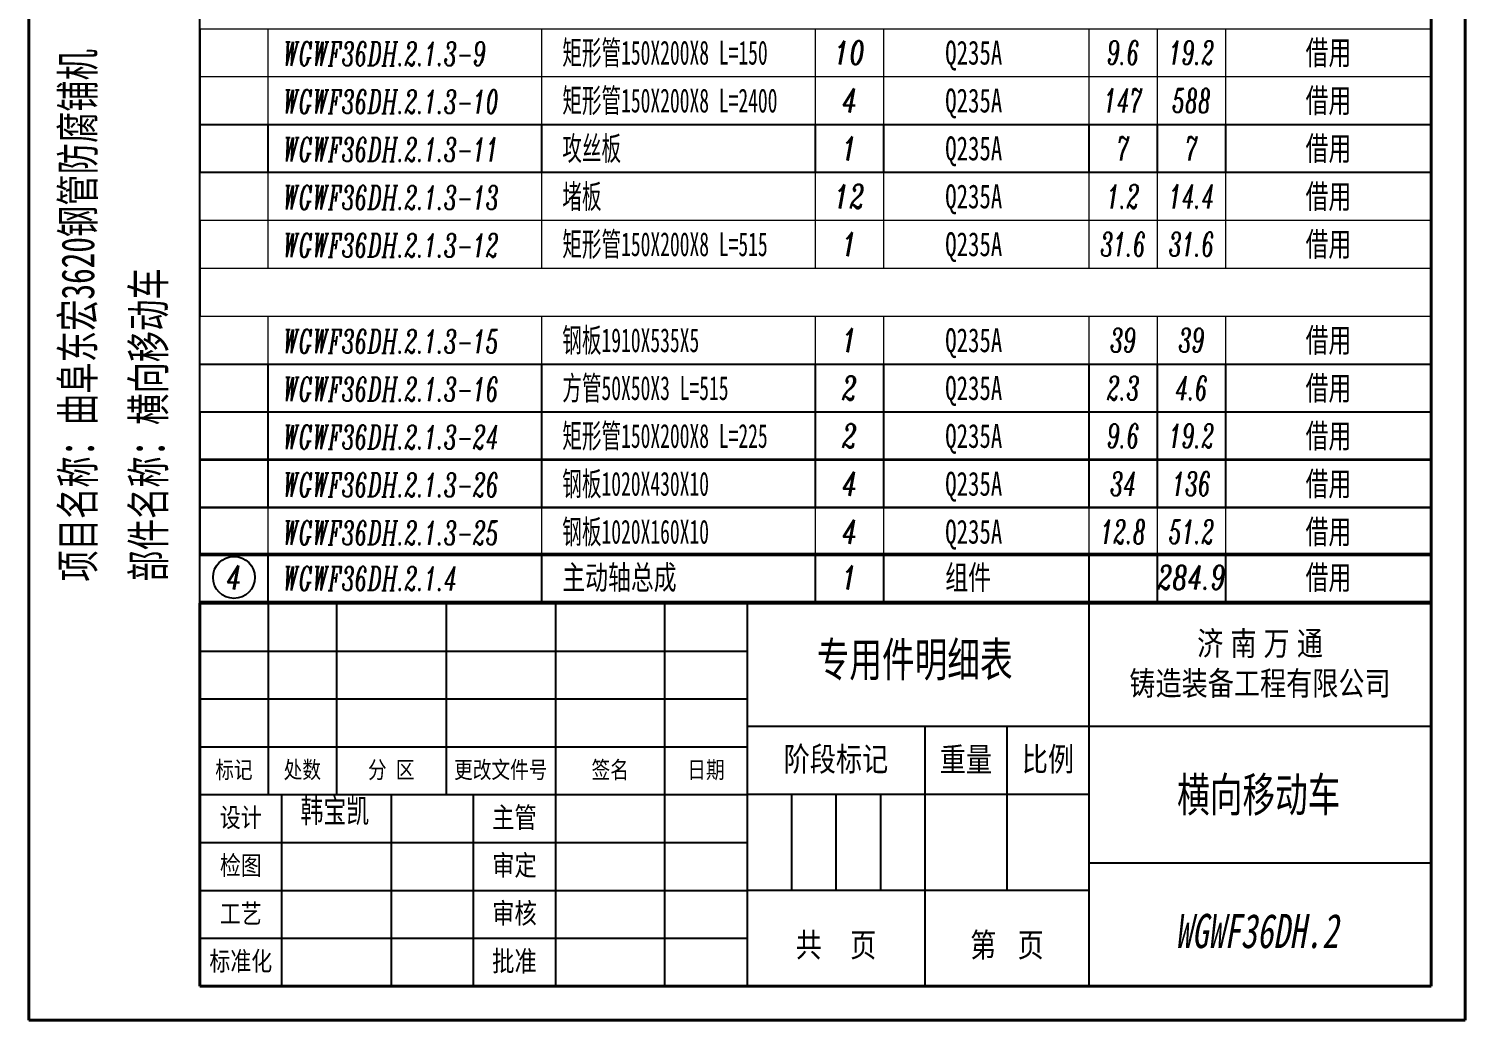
# Model space of a CAD drawing. Header units: millimetres. Extents: x 41246 to 169465, y -141938 to 36614.
# Drawn here: x 156849 to 162099, y -132359 to -128733 of the extents above; entities that cross this region are included whole.
import ezdxf
from ezdxf.enums import TextEntityAlignment as Align

# ---------------------------------------------------------------- set-up
doc = ezdxf.new("R2010")
doc.units = ezdxf.units.MM
for name, color, linetype, lineweight in [('$TD_AUDIT_GENERATED_(2C4)', 7, 'Continuous', 40), ('$TD_AUDIT_GENERATED_(6322E)', 1, 'Continuous', 13), ('S', 7, 'Continuous', 35)]:
    doc.layers.add(name, color=color, linetype=linetype, lineweight=lineweight)
for name, color, linetype in [('$TD_AUDIT_GENERATED_(2C5)', 4, 'Continuous'), ('$TD_AUDIT_GENERATED_(2C6)', 3, 'Continuous'), ('$TD_AUDIT_GENERATED_(800E)', 3, 'Continuous')]:
    doc.layers.add(name, color=color, linetype=linetype)
doc.styles.add('$TD_AUDIT_GENERATED_(2C7)', font='italic.shx', dxfattribs={"width": 0.7})
doc.styles.add('$TD_AUDIT_GENERATED_(2C8)', font='', dxfattribs={"width": 0.7})
doc.styles.get("Standard").update_dxf_attribs({"font": '', "width": 0.8})
doc.styles.get('$TD_AUDIT_GENERATED_(2C8)').set_extended_font_data('SimSun')
doc.styles.get('Standard').set_extended_font_data('SimSun')

# ---------------------------------------------------------------- blocks, each defined once
blk = doc.blocks.new('$TD_AUDIT_GENERATED_(27F)')
at = {"layer": '$TD_AUDIT_GENERATED_(2C4)'}
for p, q in [((0, 56), (-180, 56)), ((-180, 56), (-180, 0))]:
    blk.add_line(p, q, dxfattribs=at)
at = {"layer": '$TD_AUDIT_GENERATED_(2C5)'}
for p, q in [((-170, 56), (-170, 28)), ((-160, 56), (-160, 28)), ((-144, 56), (-144, 28)), ((-128, 56), (-128, 0)), ((-112, 0), (-112, 56)), ((-100, 56), (-100, 0)), ((-50, 0), (-50, 56)), ((-180, 49), (-100, 49)), ((-180, 42), (-100, 42)), ((-100, 38), (-50, 38)), ((-74, 38), (-74, 0)), ((-62, 38), (-62, 14)), ((-50, 38), (0, 38)), ((-180, 35), (-100, 35)), ((-180, 28), (-100, 28)), ((-168, 0), (-168, 28)), ((-152, 28), (-152, 0)), ((-140, 0), (-140, 28)), ((-50, 28), (-100, 28)), ((-93.5, 28), (-93.5, 14)), ((-87, 28), (-87, 14)), ((-80.5, 28), (-80.5, 14)), ((-180, 21), (-100, 21)), ((0, 18), (-50, 18)), ((-180, 14), (-100, 14)), ((-50, 14), (-100, 14)), ((-50, 0), (-50, 9)), ((-180, 7), (-100, 7))]:
    blk.add_line(p, q, dxfattribs=at)
at = {"layer": '$TD_AUDIT_GENERATED_(2C5)', "attachment_point": 5}
for s, insert, char_height, width in [('{\\f\uffbfﾬￌﾣﾤ_GB2312|b0|i0|c134|p49;\\M+5BCC3 \\M+5C4CF \\M+5CDF2 \\M+5CDA8\\P\\M+5D6FD\\M+5D4EC\\M+5D7B0\\M+5B1B8\\M+5B9A4\\M+5B3CC\\M+5D3D0\\M+5CFDE\\M+5B9AB\\M+5CBBE}', (-25, 47), 3.5, 50), ('{\\f\uffbfﾬￌﾣﾤ_GB2312|b0|i0|c134|p49;\\M+5BDD7\\M+5B6CE\\M+5B1EA\\M+5BCC7}', (-87, 33), 3.5, 26), ('{\\f\uffbfﾬￌﾣﾤ_GB2312|b0|i0|c134|p49;\\M+5D6D8\\M+5C1BF}', (-68, 33), 3.5, 12), ('\\M+5B1C8\\M+5C0FD', (-56, 33), 3.5, 12), ('{\\f\uffbfﾬￌﾣﾤ_GB2312|b0|i0|c134|p49;\\M+5B1EA\\M+5BCC7}', (-175, 31.5), 2.5, 15), ('\\M+5B4A6\\M+5CAFD', (-165, 31.5), 2.5, 15), ('\\M+5B7D6 \\M+5C7F8', (-152, 31.5), 2.5, 15), ('{\\f\uffbfﾬￌﾣﾤ_GB2312|b0|i0|c134|p49;\\M+5C7A9\\M+5C3FB}', (-120, 31.5), 2.5, 15), ('{\\f\uffbfﾬￌﾣﾤ_GB2312|b0|i0|c134|p49;\\M+5C8D5\\M+5C6DA}', (-106, 31.5), 2.5, 15), ('{\\f\uffbfﾬￌﾣﾤ_GB2312|b0|i0|c134|p49;\\M+5C9E8\\M+5BCC6}', (-174, 24.5), 2.8, 10), ('{\\f\uffbfﾬￌﾣﾤ_GB2312|b0|i0|c134|p49;\\M+5D6F7\\M+5B9DC}', (-134, 24.5), 3, 10), ('{\\f\uffbfﾬￌﾣﾤ_GB2312|b0|i0|c134|p49;\\M+5BCEC\\M+5CDBC}', (-174, 17.5), 2.8, 10), ('{\\f\uffbfﾬￌﾣﾤ_GB2312|b0|i0|c134|p49;\\M+5C9F3\\M+5B6A8}', (-134, 17.5), 3, 10), ('{\\f\uffbfﾬￌﾣﾤ_GB2312|b0|i0|c134|p49;\\M+5C9F3\\M+5BACB}', (-134, 10.5), 3, 10), ('{\\f\uffbfﾬￌﾣﾤ_GB2312|b0|i0|c134|p49;\\M+5B9A4\\M+5D2D5}', (-174, 10.5), 2.8, 10), ('{\\f\uffbfﾬￌﾣﾤ_GB2312|b0|i0|c134|p49;\\M+5B9B2    \\M+5D2B3}', (-87, 5.82), 3.5, 26), ('{\\f\uffbfﾬￌﾣﾤ_GB2312|b0|i0|c134|p49;\\M+5B5DA   \\M+5D2B3}', (-62, 5.82), 3.5, 24), ('{\\fￋￎￌﾣﾤ|b0|i0|c134|p2;\\M+5B1EA\\M+5D7BC\\M+5BBAF}', (-174, 3.5), 2.8, 10), ('{\\f\uffbfﾬￌﾣﾤ_GB2312|b0|i0|c134|p49;\\M+5C5FA\\M+5D7BC}', (-134, 3.5), 3, 10)]:
    blk.add_mtext(s, dxfattribs=dict(at, insert=insert, char_height=char_height, width=width))
at = {"layer": '$TD_AUDIT_GENERATED_(2C5)', "insert": (-136, 31.5), "char_height": 2.5, "width": 15, "attachment_point": 5, "line_spacing_factor": 0.8}
blk.add_mtext('{\\fￋￎￌﾣﾤ|b0|i0|c134|p2;\\M+5B8FC\\M+5B8C4\\M+5CEC4\\M+5BCFE\\M+5BAC5}', dxfattribs=at)
at = {"layer": '$TD_AUDIT_GENERATED_(2C5)', "width": 0.8, "flags": 8}
for tag, height, p in [('Q', 5, (-75.13, 47.19)), ('名称', 5, (-25.19, 28)), ('姓名', 3, (-159.93, 24.36)), ('DATA', 3, (-146.06, 24.09)), ('KG', 3.5, (-68.19, 21.34)), ('Y', 3.5, (-55.74, 20.78)), ('姓名', 3, (-159.93, 17.36)), ('DATA', 3, (-146.06, 17.09)), ('姓名', 3, (-119.93, 10.36)), ('DATA', 3, (-106.06, 10.09)), ('N', 7, (-25.47, 8.06)), ('Z', 3.5, (-87.28, 5.59)), ('X', 3.5, (-62.27, 5.8)), ('姓名', 3, (-119.93, 3.36)), ('DATA', 3, (-106.06, 3.09))]:
    blk.add_attdef(tag, text='', height=height, dxfattribs=at).set_placement(p, align=Align.MIDDLE_CENTER)
at = {"insert": (-165.27, 27.41), "char_height": 3.5, "width": 10.6759, "attachment_point": 1, "style": '$TD_AUDIT_GENERATED_(2C8)'}
blk.add_mtext('\\M+5BAAB\\M+5B1A6\\M+5BFAD', dxfattribs=at)
blk = doc.blocks.new('$TD_AUDIT_GENERATED_(327E7)')
for p, q in [((0, 7), (180, 7)), ((0, 0), (0, 7)), ((10, 0), (10, 7)), ((50, 0), (50, 7)), ((90, 0), (90, 7)), ((100, 0), (100, 7)), ((130, 0), (130, 7)), ((140, 0), (140, 7)), ((150, 0), (150, 7)), ((180, 0), (180, 7)), ((0, 0), (180, 0))]:
    blk.add_line(p, q)
at = {"width": 0.7, "flags": 8}
for tag, style, p in [('1', '$TD_AUDIT_GENERATED_(2C7)', (5, 3.5)), ('4', '$TD_AUDIT_GENERATED_(2C7)', (95, 3.5)), ('6', '$TD_AUDIT_GENERATED_(2C7)', (135, 3.5)), ('7', '$TD_AUDIT_GENERATED_(2C7)', (145, 3.5)), ('8', '$TD_AUDIT_GENERATED_(2C8)', (165, 3.5))]:
    blk.add_attdef(tag, text='', height=3.5, dxfattribs=dict(at, style=style)).set_placement(p, align=Align.MIDDLE_CENTER)
at = {"color": 141, "flags": 8}
for tag, style, width, p in [('2', '$TD_AUDIT_GENERATED_(2C7)', 0.6, (13, 3.5)), ('3', '$TD_AUDIT_GENERATED_(2C8)', 0.7, (53, 3.5)), ('5', '$TD_AUDIT_GENERATED_(2C7)', 0.7, (103, 3.5))]:
    blk.add_attdef(tag, text='', height=3.5, dxfattribs=dict(at, style=style, width=width)).set_placement(p, align=Align.MIDDLE_LEFT)

msp = doc.modelspace()

# ---------------------------------------------------------------- linework, layer by layer
at = {"layer": '$TD_AUDIT_GENERATED_(2C4)'}
for p, q in [((156848.7, -124933.8), (156848.7, -132358.8)), ((162098.7, -124933.8), (162098.7, -132358.8)), ((162098.7, -124933.8), (162098.7, -132358.8)), ((162098.7, -124933.8), (162098.7, -132358.8)), ((161973.7, -125158.8), (161973.7, -132233.8)), ((161973.7, -132233.8), (157473.7, -132233.8)), ((162098.7, -132358.8), (156848.7, -132358.8))]:
    msp.add_line(p, q, dxfattribs=at)
at = {"layer": '$TD_AUDIT_GENERATED_(2C5)'}
for p, q in [((157473.7, -128733.8), (157473.7, -129258.8)), ((157473.7, -128733.8), (157473.7, -129258.8)), ((157473.7, -129433.8), (157473.7, -129783.8)), ((157473.7, -129433.8), (157473.7, -129783.8)), ((157473.6, -130133.8), (157473.6, -130658.8)), ((157473.6, -130133.8), (157473.6, -130658.8))]:
    msp.add_line(p, q, dxfattribs=at)
at = {"layer": '$TD_AUDIT_GENERATED_(2C6)'}
for p, q in [((157473.7, -130833.8), (157473.7, -125408.8)), ((161973.6, -130658.8), (161973.6, -130133.8))]:
    msp.add_line(p, q, dxfattribs=at)
at = {"layer": '$TD_AUDIT_GENERATED_(800E)'}
msp.add_circle((157598.7, -130739.5), 76.6, dxfattribs=at)
at = {"layer": 'S'}
msp.add_line((161973.6, -128733.8), (161973.6, -129783.8), dxfattribs=at)

# ---------------------------------------------------------------- block references
at = {"layer": '$TD_AUDIT_GENERATED_(2C5)', "xscale": 25, "yscale": 25, "zscale": 25}
for p in [(157473.7, -130134.2), (157473.7, -130309.2), (157473.7, -130482.4), (157473.7, -130827.7), (157473.7, -130827.7), (157473.7, -130833.5), (157473.7, -130833.5)]:
    msp.add_blockref('$TD_AUDIT_GENERATED_(327E7)', p, dxfattribs=at)
at = {"layer": '$TD_AUDIT_GENERATED_(2C6)'}
ref = msp.add_blockref('$TD_AUDIT_GENERATED_(27F)', (161973.7, -132233.8), dxfattribs=dict(at, xscale=25, yscale=25, zscale=25))
ref.add_attrib('名称', '横向移动车', dxfattribs={"layer": '$TD_AUDIT_GENERATED_(2C5)', "height": 125, "style": '$TD_AUDIT_GENERATED_(2C8)', "oblique": 0.1745, "width": 0.7, "flags": 8}).set_placement((161343.8, -131533.8), align=Align.MIDDLE_CENTER)
ref.add_attrib('N', 'WGWF36DH.2', dxfattribs={"layer": '$TD_AUDIT_GENERATED_(2C5)', "height": 125, "style": '$TD_AUDIT_GENERATED_(2C8)', "oblique": 10, "width": 0.7, "flags": 8}).set_placement((161336.9, -132032.3), align=Align.MIDDLE_CENTER)
ref.add_attrib('材料', '专用件明细表', dxfattribs={"layer": '$TD_AUDIT_GENERATED_(2C5)', "height": 125, "style": '$TD_AUDIT_GENERATED_(2C8)', "oblique": 0.1745, "width": 0.7, "flags": 8}).set_placement((160086.3, -131039.8), align=Align.MIDDLE_CENTER)
at = {"layer": '$TD_AUDIT_GENERATED_(6322E)'}
ref = msp.add_blockref('$TD_AUDIT_GENERATED_(327E7)', (157473.7, -128908.2), dxfattribs=dict(at, xscale=24.99987090471146, yscale=24.99987090471146, zscale=24.99987090471146))
ref.add_attrib('2', 'WGWF36DH.2.1.3-9', dxfattribs={"layer": '0', "color": 141, "height": 87.5, "style": '$TD_AUDIT_GENERATED_(2C7)', "width": 0.6, "flags": 8}).set_placement((157776.8, -128824.9), align=Align.MIDDLE_LEFT)
ref.add_attrib('3', '矩形管150X200X8 L=150', dxfattribs={"layer": '0', "color": 141, "height": 87.5, "style": '$TD_AUDIT_GENERATED_(2C8)', "width": 0.6, "flags": 8}).set_placement((158798.7, -128820.7), align=Align.MIDDLE_LEFT)
ref.add_attrib('4', '10', dxfattribs={"layer": '0', "height": 87.5, "style": '$TD_AUDIT_GENERATED_(2C7)', "width": 0.7, "flags": 8}).set_placement((159848.7, -128820.7), align=Align.MIDDLE_CENTER)
ref.add_attrib('5', 'Q235A', dxfattribs={"layer": '0', "color": 141, "height": 87.5, "style": '$TD_AUDIT_GENERATED_(2C8)', "width": 0.7, "flags": 8}).set_placement((160198.2, -128820.7), align=Align.MIDDLE_LEFT)
ref.add_attrib('6', '9.6', dxfattribs={"layer": '0', "height": 87.5, "style": '$TD_AUDIT_GENERATED_(2C7)', "width": 0.6, "flags": 8}).set_placement((160848.7, -128820.7), align=Align.MIDDLE_CENTER)
ref.add_attrib('7', '19.2', dxfattribs={"layer": '0', "height": 87.5, "style": '$TD_AUDIT_GENERATED_(2C7)', "width": 0.6, "flags": 8}).set_placement((161098.7, -128820.7), align=Align.MIDDLE_CENTER)
ref.add_attrib('8', '借用', dxfattribs={"layer": '0', "height": 87.5, "style": '$TD_AUDIT_GENERATED_(2C8)', "width": 0.7, "flags": 8}).set_placement((161598.7, -128820.7), align=Align.MIDDLE_CENTER)
ref = msp.add_blockref('$TD_AUDIT_GENERATED_(327E7)', (157473.7, -129083.2), dxfattribs=dict(at, xscale=24.99987090471146, yscale=24.99987090471146, zscale=24.99987090471146))
ref.add_attrib('2', 'WGWF36DH.2.1.3-10', dxfattribs={"layer": '0', "color": 141, "height": 87.5, "style": '$TD_AUDIT_GENERATED_(2C7)', "width": 0.6, "flags": 8}).set_placement((157776.8, -128999.9), align=Align.MIDDLE_LEFT)
ref.add_attrib('3', '矩形管150X200X8 L=2400', dxfattribs={"layer": '0', "color": 141, "height": 87.5, "style": '$TD_AUDIT_GENERATED_(2C8)', "width": 0.6, "flags": 8}).set_placement((158798.7, -128995.7), align=Align.MIDDLE_LEFT)
ref.add_attrib('4', '4', dxfattribs={"layer": '0', "height": 87.5, "style": '$TD_AUDIT_GENERATED_(2C7)', "width": 0.7, "flags": 8}).set_placement((159848.7, -128995.7), align=Align.MIDDLE_CENTER)
ref.add_attrib('5', 'Q235A', dxfattribs={"layer": '0', "color": 141, "height": 87.5, "style": '$TD_AUDIT_GENERATED_(2C8)', "width": 0.7, "flags": 8}).set_placement((160198.2, -128995.7), align=Align.MIDDLE_LEFT)
ref.add_attrib('6', '147', dxfattribs={"layer": '0', "height": 87.5, "style": '$TD_AUDIT_GENERATED_(2C7)', "width": 0.6, "flags": 8}).set_placement((160848.7, -128995.7), align=Align.MIDDLE_CENTER)
ref.add_attrib('7', '588', dxfattribs={"layer": '0', "height": 87.5, "style": '$TD_AUDIT_GENERATED_(2C7)', "width": 0.6, "flags": 8}).set_placement((161098.7, -128995.7), align=Align.MIDDLE_CENTER)
ref.add_attrib('8', '借用', dxfattribs={"layer": '0', "height": 87.5, "style": '$TD_AUDIT_GENERATED_(2C8)', "width": 0.7, "flags": 8}).set_placement((161598.7, -128995.7), align=Align.MIDDLE_CENTER)
ref = msp.add_blockref('$TD_AUDIT_GENERATED_(327E7)', (157473.7, -129433.8), dxfattribs=dict(at, xscale=24.99987090471146, yscale=24.99987090471146, zscale=24.99987090471146))
ref.add_attrib('2', 'WGWF36DH.2.1.3-13', dxfattribs={"layer": '0', "color": 141, "height": 87.5, "style": '$TD_AUDIT_GENERATED_(2C7)', "width": 0.6, "flags": 8}).set_placement((157776.8, -129350.6), align=Align.MIDDLE_LEFT)
ref.add_attrib('3', '堵板', dxfattribs={"layer": '0', "color": 141, "height": 87.5, "style": '$TD_AUDIT_GENERATED_(2C8)', "width": 0.6, "flags": 8}).set_placement((158798.7, -129346.3), align=Align.MIDDLE_LEFT)
ref.add_attrib('4', '12', dxfattribs={"layer": '0', "height": 87.5, "style": '$TD_AUDIT_GENERATED_(2C7)', "width": 0.7, "flags": 8}).set_placement((159848.7, -129346.3), align=Align.MIDDLE_CENTER)
ref.add_attrib('5', 'Q235A', dxfattribs={"layer": '0', "color": 141, "height": 87.5, "style": '$TD_AUDIT_GENERATED_(2C8)', "width": 0.7, "flags": 8}).set_placement((160198.2, -129346.3), align=Align.MIDDLE_LEFT)
ref.add_attrib('6', '1.2', dxfattribs={"layer": '0', "height": 87.5, "style": '$TD_AUDIT_GENERATED_(2C7)', "width": 0.6, "flags": 8}).set_placement((160848.7, -129346.3), align=Align.MIDDLE_CENTER)
ref.add_attrib('7', '14.4', dxfattribs={"layer": '0', "height": 87.5, "style": '$TD_AUDIT_GENERATED_(2C7)', "width": 0.6, "flags": 8}).set_placement((161098.7, -129346.3), align=Align.MIDDLE_CENTER)
ref.add_attrib('8', '借用', dxfattribs={"layer": '0', "height": 87.5, "style": '$TD_AUDIT_GENERATED_(2C8)', "width": 0.7, "flags": 8}).set_placement((161598.7, -129346.3), align=Align.MIDDLE_CENTER)
ref = msp.add_blockref('$TD_AUDIT_GENERATED_(327E7)', (157473.7, -129608.5), dxfattribs=dict(at, xscale=24.99987090471146, yscale=24.99987090471146, zscale=24.99987090471146))
ref.add_attrib('2', 'WGWF36DH.2.1.3-12', dxfattribs={"layer": '0', "color": 141, "height": 87.5, "style": '$TD_AUDIT_GENERATED_(2C7)', "width": 0.6, "flags": 8}).set_placement((157776.8, -129525.2), align=Align.MIDDLE_LEFT)
ref.add_attrib('3', '矩形管150X200X8 L=515', dxfattribs={"layer": '0', "color": 141, "height": 87.5, "style": '$TD_AUDIT_GENERATED_(2C8)', "width": 0.6, "flags": 8}).set_placement((158798.7, -129521), align=Align.MIDDLE_LEFT)
ref.add_attrib('4', '1', dxfattribs={"layer": '0', "height": 87.5, "style": '$TD_AUDIT_GENERATED_(2C7)', "width": 0.7, "flags": 8}).set_placement((159848.7, -129521), align=Align.MIDDLE_CENTER)
ref.add_attrib('5', 'Q235A', dxfattribs={"layer": '0', "color": 141, "height": 87.5, "style": '$TD_AUDIT_GENERATED_(2C8)', "width": 0.7, "flags": 8}).set_placement((160198.2, -129521), align=Align.MIDDLE_LEFT)
ref.add_attrib('6', '31.6', dxfattribs={"layer": '0', "height": 87.5, "style": '$TD_AUDIT_GENERATED_(2C7)', "width": 0.6, "flags": 8}).set_placement((160848.7, -129521), align=Align.MIDDLE_CENTER)
ref.add_attrib('7', '31.6', dxfattribs={"layer": '0', "height": 87.5, "style": '$TD_AUDIT_GENERATED_(2C7)', "width": 0.6, "flags": 8}).set_placement((161098.7, -129521), align=Align.MIDDLE_CENTER)
ref.add_attrib('8', '借用', dxfattribs={"layer": '0', "height": 87.5, "style": '$TD_AUDIT_GENERATED_(2C8)', "width": 0.7, "flags": 8}).set_placement((161598.7, -129521), align=Align.MIDDLE_CENTER)
ref = msp.add_blockref('$TD_AUDIT_GENERATED_(327E7)', (157473.7, -129959.6), dxfattribs=dict(at, xscale=24.99987500061979, yscale=24.99987500061979, zscale=24.99987500061979))
ref.add_attrib('2', 'WGWF36DH.2.1.3-15', dxfattribs={"layer": '0', "color": 141, "height": 87.5, "style": '$TD_AUDIT_GENERATED_(2C7)', "width": 0.6, "flags": 8}).set_placement((157776.8, -129876.3), align=Align.MIDDLE_LEFT)
ref.add_attrib('3', '钢板1910X535X5', dxfattribs={"layer": '0', "color": 141, "height": 87.5, "style": '$TD_AUDIT_GENERATED_(2C8)', "width": 0.6, "flags": 8}).set_placement((158798.7, -129872.1), align=Align.MIDDLE_LEFT)
ref.add_attrib('4', '1', dxfattribs={"layer": '0', "height": 87.5, "style": '$TD_AUDIT_GENERATED_(2C7)', "width": 0.7, "flags": 8}).set_placement((159848.7, -129872.1), align=Align.MIDDLE_CENTER)
ref.add_attrib('5', 'Q235A', dxfattribs={"layer": '0', "color": 141, "height": 87.5, "style": '$TD_AUDIT_GENERATED_(2C8)', "width": 0.7, "flags": 8}).set_placement((160198.2, -129872.1), align=Align.MIDDLE_LEFT)
ref.add_attrib('6', '39', dxfattribs={"layer": '0', "height": 87.5, "style": '$TD_AUDIT_GENERATED_(2C7)', "width": 0.6, "flags": 8}).set_placement((160848.7, -129872.1), align=Align.MIDDLE_CENTER)
ref.add_attrib('7', '39', dxfattribs={"layer": '0', "height": 87.5, "style": '$TD_AUDIT_GENERATED_(2C7)', "width": 0.6, "flags": 8}).set_placement((161098.7, -129872.1), align=Align.MIDDLE_CENTER)
ref.add_attrib('8', '借用', dxfattribs={"layer": '0', "height": 87.5, "style": '$TD_AUDIT_GENERATED_(2C8)', "width": 0.7, "flags": 8}).set_placement((161598.7, -129872.1), align=Align.MIDDLE_CENTER)
ref = msp.add_blockref('$TD_AUDIT_GENERATED_(327E7)', (157473.7, -130134.6), dxfattribs=dict(at, xscale=24.99987500061979, yscale=24.99987500061979, zscale=24.99987500061979))
ref.add_attrib('2', 'WGWF36DH.2.1.3-16', dxfattribs={"layer": '0', "color": 141, "height": 87.5, "style": '$TD_AUDIT_GENERATED_(2C7)', "width": 0.6, "flags": 8}).set_placement((157776.8, -130051.3), align=Align.MIDDLE_LEFT)
ref.add_attrib('3', '方管50X50X3 L=515', dxfattribs={"layer": '0', "color": 141, "height": 87.5, "style": '$TD_AUDIT_GENERATED_(2C8)', "width": 0.6, "flags": 8}).set_placement((158798.7, -130047.1), align=Align.MIDDLE_LEFT)
ref.add_attrib('4', '2', dxfattribs={"layer": '0', "height": 87.5, "style": '$TD_AUDIT_GENERATED_(2C7)', "width": 0.7, "flags": 8}).set_placement((159848.7, -130047.1), align=Align.MIDDLE_CENTER)
ref.add_attrib('5', 'Q235A', dxfattribs={"layer": '0', "color": 141, "height": 87.5, "style": '$TD_AUDIT_GENERATED_(2C8)', "width": 0.7, "flags": 8}).set_placement((160198.2, -130047.1), align=Align.MIDDLE_LEFT)
ref.add_attrib('6', '2.3', dxfattribs={"layer": '0', "height": 87.5, "style": '$TD_AUDIT_GENERATED_(2C7)', "width": 0.6, "flags": 8}).set_placement((160848.7, -130047.1), align=Align.MIDDLE_CENTER)
ref.add_attrib('7', '4.6', dxfattribs={"layer": '0', "height": 87.5, "style": '$TD_AUDIT_GENERATED_(2C7)', "width": 0.6, "flags": 8}).set_placement((161098.7, -130047.1), align=Align.MIDDLE_CENTER)
ref.add_attrib('8', '借用', dxfattribs={"layer": '0', "height": 87.5, "style": '$TD_AUDIT_GENERATED_(2C8)', "width": 0.7, "flags": 8}).set_placement((161598.7, -130047.1), align=Align.MIDDLE_CENTER)
ref = msp.add_blockref('$TD_AUDIT_GENERATED_(327E7)', (157473.7, -130484.6), dxfattribs=dict(at, xscale=24.99987432744819, yscale=24.99987432744819, zscale=24.99987432744819))
ref.add_attrib('2', 'WGWF36DH.2.1.3-26', dxfattribs={"layer": '0', "color": 141, "height": 87.5, "style": '$TD_AUDIT_GENERATED_(2C7)', "width": 0.6, "flags": 8}).set_placement((157776.8, -130401.3), align=Align.MIDDLE_LEFT)
ref.add_attrib('3', '钢板1020X430X10', dxfattribs={"layer": '0', "color": 141, "height": 87.5, "style": '$TD_AUDIT_GENERATED_(2C8)', "width": 0.6, "flags": 8}).set_placement((158798.7, -130397.1), align=Align.MIDDLE_LEFT)
ref.add_attrib('4', '4', dxfattribs={"layer": '0', "height": 87.5, "style": '$TD_AUDIT_GENERATED_(2C7)', "width": 0.7, "flags": 8}).set_placement((159848.7, -130397.1), align=Align.MIDDLE_CENTER)
ref.add_attrib('5', 'Q235A', dxfattribs={"layer": '0', "color": 141, "height": 87.5, "style": '$TD_AUDIT_GENERATED_(2C8)', "width": 0.7, "flags": 8}).set_placement((160198.2, -130397.1), align=Align.MIDDLE_LEFT)
ref.add_attrib('6', '34', dxfattribs={"layer": '0', "height": 87.5, "style": '$TD_AUDIT_GENERATED_(2C7)', "width": 0.6, "flags": 8}).set_placement((160848.7, -130397.1), align=Align.MIDDLE_CENTER)
ref.add_attrib('7', '136', dxfattribs={"layer": '0', "height": 87.5, "style": '$TD_AUDIT_GENERATED_(2C7)', "width": 0.6, "flags": 8}).set_placement((161098.7, -130397.1), align=Align.MIDDLE_CENTER)
ref.add_attrib('8', '借用', dxfattribs={"layer": '0', "height": 87.5, "style": '$TD_AUDIT_GENERATED_(2C8)', "width": 0.7, "flags": 8}).set_placement((161598.7, -130397.1), align=Align.MIDDLE_CENTER)
ref = msp.add_blockref('$TD_AUDIT_GENERATED_(327E7)', (157473.7, -130659.9), dxfattribs=dict(at, xscale=24.99987432744819, yscale=24.99987432744819, zscale=24.99987432744819))
ref.add_attrib('2', 'WGWF36DH.2.1.3-25', dxfattribs={"layer": '0', "color": 141, "height": 87.5, "style": '$TD_AUDIT_GENERATED_(2C7)', "width": 0.6, "flags": 8}).set_placement((157776.8, -130576.7), align=Align.MIDDLE_LEFT)
ref.add_attrib('3', '钢板1020X160X10', dxfattribs={"layer": '0', "color": 141, "height": 87.5, "style": '$TD_AUDIT_GENERATED_(2C8)', "width": 0.6, "flags": 8}).set_placement((158798.7, -130572.4), align=Align.MIDDLE_LEFT)
ref.add_attrib('4', '4', dxfattribs={"layer": '0', "height": 87.5, "style": '$TD_AUDIT_GENERATED_(2C7)', "width": 0.7, "flags": 8}).set_placement((159848.7, -130572.4), align=Align.MIDDLE_CENTER)
ref.add_attrib('5', 'Q235A', dxfattribs={"layer": '0', "color": 141, "height": 87.5, "style": '$TD_AUDIT_GENERATED_(2C8)', "width": 0.7, "flags": 8}).set_placement((160198.2, -130572.4), align=Align.MIDDLE_LEFT)
ref.add_attrib('6', '12.8', dxfattribs={"layer": '0', "height": 87.5, "style": '$TD_AUDIT_GENERATED_(2C7)', "width": 0.6, "flags": 8}).set_placement((160848.7, -130572.4), align=Align.MIDDLE_CENTER)
ref.add_attrib('7', '51.2', dxfattribs={"layer": '0', "height": 87.5, "style": '$TD_AUDIT_GENERATED_(2C7)', "width": 0.6, "flags": 8}).set_placement((161098.7, -130572.4), align=Align.MIDDLE_CENTER)
ref.add_attrib('8', '借用', dxfattribs={"layer": '0', "height": 87.5, "style": '$TD_AUDIT_GENERATED_(2C8)', "width": 0.7, "flags": 8}).set_placement((161598.7, -130572.4), align=Align.MIDDLE_CENTER)
at = {"layer": '$TD_AUDIT_GENERATED_(800E)'}
ref = msp.add_blockref('$TD_AUDIT_GENERATED_(327E7)', (157473.7, -129258.2), dxfattribs=dict(at, xscale=24.99987090471146, yscale=24.99987090471146, zscale=24.99987090471146))
ref.add_attrib('2', 'WGWF36DH.2.1.3-11', dxfattribs={"layer": '0', "color": 141, "height": 87.5, "style": '$TD_AUDIT_GENERATED_(2C7)', "width": 0.6, "flags": 8}).set_placement((157776.8, -129174.9), align=Align.MIDDLE_LEFT)
ref.add_attrib('3', '攻丝板', dxfattribs={"layer": '0', "color": 141, "height": 87.5, "style": '$TD_AUDIT_GENERATED_(2C8)', "width": 0.6, "flags": 8}).set_placement((158798.7, -129170.7), align=Align.MIDDLE_LEFT)
ref.add_attrib('4', '1', dxfattribs={"layer": '0', "height": 87.5, "style": '$TD_AUDIT_GENERATED_(2C7)', "width": 0.7, "flags": 8}).set_placement((159848.7, -129170.7), align=Align.MIDDLE_CENTER)
ref.add_attrib('5', 'Q235A', dxfattribs={"layer": '0', "color": 141, "height": 87.5, "style": '$TD_AUDIT_GENERATED_(2C8)', "width": 0.7, "flags": 8}).set_placement((160198.2, -129170.7), align=Align.MIDDLE_LEFT)
ref.add_attrib('6', '7', dxfattribs={"layer": '0', "height": 87.5, "style": '$TD_AUDIT_GENERATED_(2C7)', "width": 0.6, "flags": 8}).set_placement((160848.7, -129170.7), align=Align.MIDDLE_CENTER)
ref.add_attrib('7', '7', dxfattribs={"layer": '0', "height": 87.5, "style": '$TD_AUDIT_GENERATED_(2C7)', "width": 0.6, "flags": 8}).set_placement((161098.7, -129170.7), align=Align.MIDDLE_CENTER)
ref.add_attrib('8', '借用', dxfattribs={"layer": '0', "height": 87.5, "style": '$TD_AUDIT_GENERATED_(2C8)', "width": 0.7, "flags": 8}).set_placement((161598.7, -129170.7), align=Align.MIDDLE_CENTER)
ref = msp.add_blockref('$TD_AUDIT_GENERATED_(327E7)', (157473.7, -130309.6), dxfattribs=dict(at, xscale=24.99987572014718, yscale=24.99987572014718, zscale=24.99987572014718))
ref.add_attrib('2', 'WGWF36DH.2.1.3-24', dxfattribs={"layer": '0', "color": 141, "height": 87.5, "style": '$TD_AUDIT_GENERATED_(2C7)', "width": 0.6, "flags": 8}).set_placement((157776.8, -130226.3), align=Align.MIDDLE_LEFT)
ref.add_attrib('3', '矩形管150X200X8 L=225', dxfattribs={"layer": '0', "color": 141, "height": 87.5, "style": '$TD_AUDIT_GENERATED_(2C8)', "width": 0.6, "flags": 8}).set_placement((158798.7, -130222.1), align=Align.MIDDLE_LEFT)
ref.add_attrib('4', '2', dxfattribs={"layer": '0', "height": 87.5, "style": '$TD_AUDIT_GENERATED_(2C7)', "width": 0.7, "flags": 8}).set_placement((159848.7, -130222.1), align=Align.MIDDLE_CENTER)
ref.add_attrib('5', 'Q235A', dxfattribs={"layer": '0', "color": 141, "height": 87.5, "style": '$TD_AUDIT_GENERATED_(2C8)', "width": 0.7, "flags": 8}).set_placement((160198.2, -130222.1), align=Align.MIDDLE_LEFT)
ref.add_attrib('6', '9.6', dxfattribs={"layer": '0', "height": 87.5, "style": '$TD_AUDIT_GENERATED_(2C7)', "width": 0.6, "flags": 8}).set_placement((160848.7, -130222.1), align=Align.MIDDLE_CENTER)
ref.add_attrib('7', '19.2', dxfattribs={"layer": '0', "height": 87.5, "style": '$TD_AUDIT_GENERATED_(2C7)', "width": 0.6, "flags": 8}).set_placement((161098.7, -130222.1), align=Align.MIDDLE_CENTER)
ref.add_attrib('8', '借用', dxfattribs={"layer": '0', "height": 87.5, "style": '$TD_AUDIT_GENERATED_(2C8)', "width": 0.7, "flags": 8}).set_placement((161598.7, -130222.1), align=Align.MIDDLE_CENTER)
ref = msp.add_blockref('$TD_AUDIT_GENERATED_(327E7)', (157473.7, -130827), dxfattribs=dict(at, xscale=24.99999992873448, yscale=24.99999992873448, zscale=24.99999992873448))
ref.add_attrib('1', '4', dxfattribs={"layer": '0', "height": 87.5, "style": '$TD_AUDIT_GENERATED_(2C7)', "width": 0.7, "flags": 8}).set_placement((157598.7, -130739.5), align=Align.MIDDLE_CENTER)
ref.add_attrib('2', 'WGWF36DH.2.1.4', dxfattribs={"layer": '0', "color": 141, "height": 87.5, "style": '$TD_AUDIT_GENERATED_(2C7)', "width": 0.6, "flags": 8}).set_placement((157776.8, -130743.7), align=Align.MIDDLE_LEFT)
ref.add_attrib('3', '主动轴总成', dxfattribs={"layer": '0', "color": 141, "height": 87.5, "style": '$TD_AUDIT_GENERATED_(2C8)', "width": 0.7, "flags": 8}).set_placement((158798.7, -130739.5), align=Align.MIDDLE_LEFT)
ref.add_attrib('4', '1', dxfattribs={"layer": '0', "height": 87.5, "style": '$TD_AUDIT_GENERATED_(2C7)', "width": 0.7, "flags": 8}).set_placement((159848.7, -130739.5), align=Align.MIDDLE_CENTER)
ref.add_attrib('5', '组件', dxfattribs={"layer": '0', "color": 141, "height": 87.5, "style": '$TD_AUDIT_GENERATED_(2C8)', "width": 0.7, "flags": 8}).set_placement((160198.2, -130739.5), align=Align.MIDDLE_LEFT)
ref.add_attrib('7', '284.9', dxfattribs={"layer": '0', "height": 87.5, "style": '$TD_AUDIT_GENERATED_(2C7)', "width": 0.7, "flags": 8}).set_placement((161098.7, -130739.5), align=Align.MIDDLE_CENTER)
ref.add_attrib('8', '借用', dxfattribs={"layer": '0', "height": 87.5, "style": '$TD_AUDIT_GENERATED_(2C8)', "width": 0.7, "flags": 8}).set_placement((161598.7, -130739.5), align=Align.MIDDLE_CENTER)

# ---------------------------------------------------------------- texts
at = {"layer": '$TD_AUDIT_GENERATED_(2C6)', "insert": (156968, -130754.8), "char_height": 178.0779, "width": 7479.78, "attachment_point": 1, "rotation": 90, "style": '$TD_AUDIT_GENERATED_(2C8)'}
msp.add_mtext('{\\H0.6739x;\\M+5CFEE\\M+5C4BF\\M+5C3FB\\M+5B3C6\\M+5A3BA\\M+5C7FA\\M+5B8B7\\M+5B6AB\\M+5BAEA3620\\M+5B8D6\\M+5B9DC\\M+5B7C0\\M+5B8AF\\M+5C6CC\\M+5BBFA             \\M+5BACF\\M+5CDAC\\M+5BAC5\\M+5A3BAWS24-19\\P\\M+5B2BF\\M+5BCFE\\M+5C3FB\\M+5B3C6\\M+5A3BA\\M+5BAE1\\M+5CFF2\\M+5D2C6\\M+5B6AF\\M+5B3B5                 \\M+5CAFD\\M+5C1BF\\M+5A3BA1    }\\M+5A1A1\\M+5A1A1\\M+5A1A1', dxfattribs=at)

doc.saveas('drawing.dxf')
